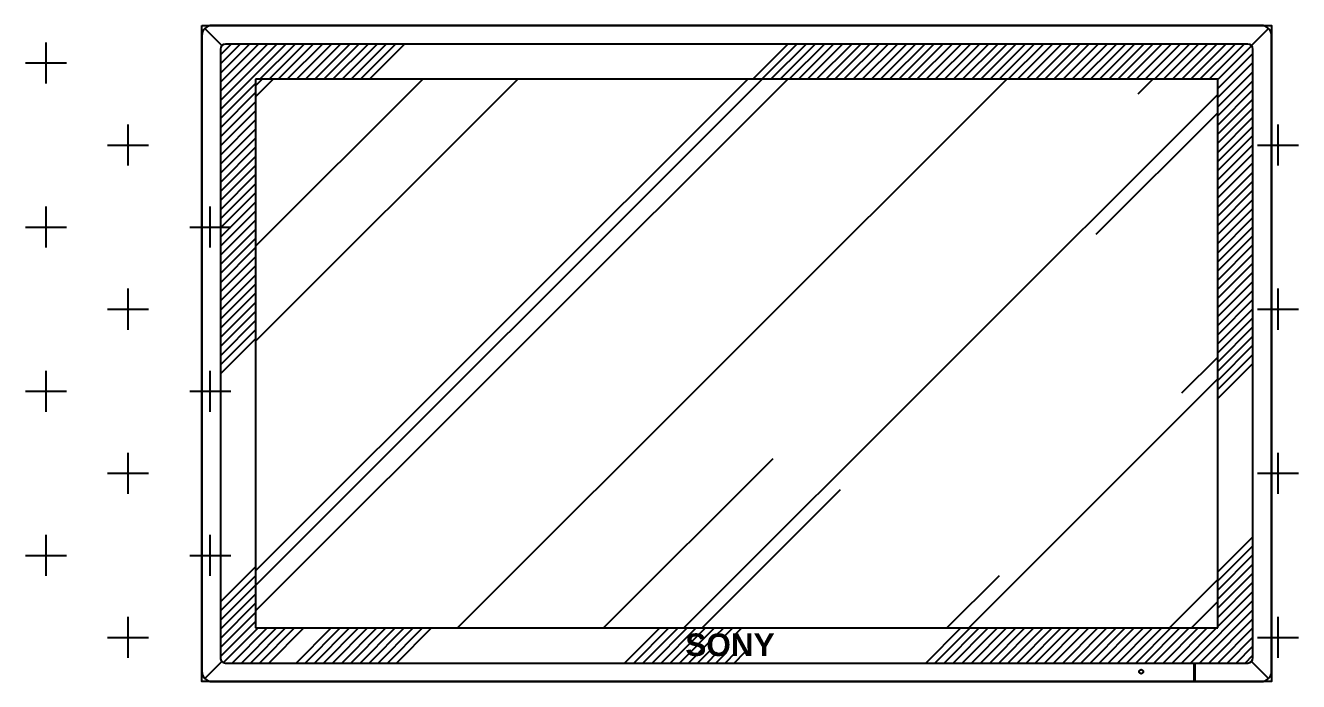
# Model space of a CAD drawing. Header units: millimetres. Extents: x 450898 to 739469, y -912654 to -458543.
# Drawn here: x 480900 to 482256, y -873735 to -873035 of the extents above; entities that cross this region are included whole.
import ezdxf
from ezdxf.enums import TextEntityAlignment as Align

# ---------------------------------------------------------------- set-up
doc = ezdxf.new("R2010")
doc.units = ezdxf.units.MM
doc.header["$MEASUREMENT"] = 0
doc.layers.get('0').update_dxf_attribs({"linetype": 'CONTINUOUS'})
doc.layers.get('DEFPOINTS').update_dxf_attribs({"linetype": 'CONTINUOUS'})
for name, color, linetype in [('3', 44, 'CONTINUOUS'), ('LAYER4', 7, 'CONTINUOUS'), ('LAYER6', 251, 'CONTINUOUS')]:
    doc.layers.add(name, color=color, linetype=linetype)
doc.styles.add('HT2', font='swisseb.ttf')

# ---------------------------------------------------------------- blocks, each defined once
blk = doc.blocks.new('A$C5F51529B')
at = {"layer": 'LAYER6', "linetype": 'ByBlock', "ltscale": 300}
h = blk.add_hatch(dxfattribs=at)
h.set_pattern_fill('AR-RROOF,_O', color=44, scale=250, angle=45)
h.set_pattern_definition([(45, (217783.03, 12508.12), (212.13203, 565.68542), [3750, -500, 1250, -250]), (45, (217929.76, 12831.62), (-411.8897, 58.3363), [750, -82.5, 1500, -187.5]), (45, (217721.16, 12746.77), (800.79843, 1037.6792), [2000, -350, 1000, -250])])
h.paths.add_polyline_path([(984, 52), (984, 584), (52, 584), (52, 52)])
at = {"layer": 'LAYER4', "color": 8}
for p, q in [((19.5, 616.5), (2.9, 633.1)), ((1016.5, 616.5), (1033.1, 633.1)), ((18, 607.6), (28.4, 618)), ((18, 598.8), (37.2, 618)), ((18, 589.9), (46.1, 618)), ((18, 581.1), (54.9, 618)), ((18, 572.3), (63.7, 618)), ((18, 563.4), (72.6, 618)), ((18, 554.6), (81.4, 618)), ((1013, 618), (23, 618)), ((56.3, 584), (90.3, 618)), ((65.1, 584), (99.1, 618)), ((73.9, 584), (107.9, 618)), ((82.8, 584), (116.8, 618)), ((91.6, 584), (125.6, 618)), ((100.4, 584), (134.4, 618)), ((109.3, 584), (143.3, 618)), ((118.1, 584), (152.1, 618)), ((127, 584), (161, 618)), ((135.8, 584), (169.8, 618)), ((144.6, 584), (178.6, 618)), ((153.5, 584), (187.5, 618)), ((162.3, 584), (196.3, 618)), ((533.5, 584), (567.5, 618)), ((542.4, 584), (576.4, 618)), ((551.2, 584), (585.2, 618)), ((560.1, 584), (594.1, 618)), ((568.9, 584), (602.9, 618)), ((577.7, 584), (611.7, 618)), ((586.6, 584), (620.6, 618)), ((595.4, 584), (629.4, 618)), ((604.3, 584), (638.3, 618)), ((613.1, 584), (647.1, 618)), ((621.9, 584), (655.9, 618)), ((630.8, 584), (664.8, 618)), ((639.6, 584), (673.6, 618)), ((648.5, 584), (682.5, 618)), ((657.3, 584), (691.3, 618)), ((666.1, 584), (700.1, 618)), ((675, 584), (709, 618)), ((683.8, 584), (717.8, 618)), ((692.6, 584), (726.6, 618)), ((701.5, 584), (735.5, 618)), ((710.3, 584), (744.3, 618)), ((719.2, 584), (753.2, 618)), ((728, 584), (762, 618)), ((736.8, 584), (770.8, 618)), ((745.7, 584), (779.7, 618)), ((754.5, 584), (788.5, 618)), ((763.4, 584), (797.4, 618)), ((772.2, 584), (806.2, 618)), ((781, 584), (815, 618)), ((789.9, 584), (823.9, 618)), ((798.7, 584), (832.7, 618)), ((807.6, 584), (841.6, 618)), ((816.4, 584), (850.4, 618)), ((825.2, 584), (859.2, 618)), ((834.1, 584), (868.1, 618)), ((842.9, 584), (876.9, 618)), ((851.7, 584), (885.7, 618)), ((860.6, 584), (894.6, 618)), ((869.4, 584), (903.4, 618)), ((878.3, 584), (912.3, 618)), ((887.1, 584), (921.1, 618)), ((895.9, 584), (929.9, 618)), ((904.8, 584), (938.8, 618)), ((913.6, 584), (947.6, 618)), ((922.5, 584), (956.5, 618)), ((931.3, 584), (965.3, 618)), ((940.1, 584), (974.1, 618)), ((949, 584), (983, 618)), ((957.8, 584), (991.8, 618)), ((966.7, 584), (1000.7, 618)), ((975.5, 584), (1009.5, 618)), ((18, 613), (18, 23)), ((984, 583.7), (1016.7, 616.4)), ((984, 574.8), (1018, 608.8)), ((1018, 23), (1018, 613)), ((984, 566), (1018, 600)), ((18, 545.7), (52, 579.7)), ((984, 557.2), (1018, 591.2)), ((984, 548.3), (1018, 582.3)), ((18, 536.9), (52, 570.9)), ((984, 539.5), (1018, 573.5)), ((18, 528.1), (52, 562.1)), ((984, 530.6), (1018, 564.6)), ((984, 521.8), (1018, 555.8)), ((18, 519.2), (52, 553.2)), ((18, 510.4), (52, 544.4)), ((984, 513), (1018, 547)), ((18, 501.6), (52, 535.6)), ((984, 504.1), (1018, 538.1)), ((18, 492.7), (52, 526.7)), ((18, 483.9), (52, 517.9)), ((984, 495.3), (1018, 529.3)), ((984, 486.4), (1018, 520.4)), ((18, 475), (52, 509)), ((984, 477.6), (1018, 511.6)), ((18, 466.2), (52, 500.2)), ((984, 468.8), (1018, 502.8)), ((984, 459.9), (1018, 493.9)), ((18, 457.4), (52, 491.4)), ((18, 448.5), (52, 482.5)), ((984, 451.1), (1018, 485.1)), ((18, 439.7), (52, 473.7)), ((984, 442.2), (1018, 476.2)), ((18, 430.8), (52, 464.8)), ((984, 433.4), (1018, 467.4)), ((984, 424.6), (1018, 458.6)), ((18, 422), (52, 456)), ((18, 413.2), (52, 447.2)), ((984, 415.7), (1018, 449.7)), ((18, 404.3), (52, 438.3)), ((984, 406.9), (1018, 440.9)), ((984, 398.1), (1018, 432.1)), ((18, 395.5), (52, 429.5)), ((18, 386.6), (52, 420.6)), ((984, 389.2), (1018, 423.2)), ((18, 377.8), (52, 411.8)), ((984, 380.4), (1018, 414.4)), ((18, 369), (52, 403)), ((984, 371.5), (1018, 405.5)), ((984, 362.7), (1018, 396.7)), ((18, 360.1), (52, 394.1)), ((18, 351.3), (52, 385.3)), ((984, 353.9), (1018, 387.9)), ((18, 342.5), (52, 376.5)), ((984, 345), (1018, 379)), ((984, 336.2), (1018, 370.2)), ((18, 333.6), (52, 367.6)), ((18, 324.8), (52, 358.8)), ((984, 327.3), (1018, 361.3)), ((18, 315.9), (52, 349.9)), ((984, 318.5), (1018, 352.5)), ((18, 307.1), (52, 341.1)), ((984, 309.7), (1018, 343.7)), ((984, 300.8), (1018, 334.8)), ((18, 298.3), (52, 332.3)), ((984, 292), (1018, 326)), ((984, 283.2), (1018, 317.2)), ((984, 274.3), (1018, 308.3)), ((984, 106.4), (1018, 140.4)), ((984, 97.5), (1018, 131.5)), ((18, 77.3), (52, 111.3)), ((984, 88.7), (1018, 122.7)), ((984, 79.9), (1018, 113.9)), ((18, 68.5), (52, 102.5)), ((984, 71), (1018, 105)), ((18, 59.6), (52, 93.6)), ((984, 62.2), (1018, 96.2)), ((984, 53.3), (1018, 87.3)), ((18, 50.8), (52, 84.8)), ((18, 41.9), (52, 75.9)), ((957.5, 18), (1018, 78.5)), ((18, 33.1), (52, 67.1)), ((966.3, 18), (1018, 69.7)), ((18, 24.3), (52, 58.3)), ((21, 18.4), (54.6, 52)), ((29.4, 18), (63.4, 52)), ((38.3, 18), (72.3, 52)), ((47.1, 18), (81.1, 52)), ((55.9, 18), (89.9, 52)), ((64.8, 18), (98.8, 52)), ((91.3, 18), (125.3, 52)), ((100.1, 18), (134.1, 52)), ((109, 18), (143, 52)), ((117.8, 18), (151.8, 52)), ((126.6, 18), (160.6, 52)), ((135.5, 18), (169.5, 52)), ((144.3, 18), (178.3, 52)), ((153.2, 18), (187.2, 52)), ((162, 18), (196, 52)), ((170.8, 18), (204.8, 52)), ((179.7, 18), (213.7, 52)), ((188.5, 18), (222.5, 52)), ((409.5, 18), (443.5, 52)), ((418.3, 18), (452.3, 52)), ((427.2, 18), (461.2, 52)), ((436, 18), (470, 52)), ((444.8, 18), (478.8, 52)), ((453.7, 18), (487.7, 52)), ((462.5, 18), (496.5, 52)), ((497.6, 44.2), (505.4, 52)), ((506.4, 44.2), (514.2, 52)), ((515.3, 44.2), (523, 52)), ((701.2, 18), (735.2, 52)), ((710, 18), (744, 52)), ((718.8, 18), (752.8, 52)), ((727.7, 18), (761.7, 52)), ((736.5, 18), (770.5, 52)), ((745.4, 18), (779.4, 52)), ((754.2, 18), (788.2, 52)), ((763, 18), (797, 52)), ((771.9, 18), (805.9, 52)), ((780.7, 18), (814.7, 52)), ((789.6, 18), (823.6, 52)), ((798.4, 18), (832.4, 52)), ((807.2, 18), (841.2, 52)), ((816.1, 18), (850.1, 52)), ((824.9, 18), (858.9, 52)), ((833.8, 18), (867.8, 52)), ((842.6, 18), (876.6, 52)), ((851.4, 18), (885.4, 52)), ((860.3, 18), (894.3, 52)), ((869.1, 18), (903.1, 52)), ((877.9, 18), (911.9, 52)), ((886.8, 18), (920.8, 52)), ((895.6, 18), (929.6, 52)), ((904.5, 18), (938.5, 52)), ((913.3, 18), (947.3, 52)), ((922.1, 18), (956.1, 52)), ((931, 18), (965, 52)), ((939.8, 18), (973.8, 52)), ((948.7, 18), (982.7, 52)), ((975.2, 18), (1018, 60.8)), ((984, 18), (1018, 52)), ((471.4, 18), (491.8, 38.5)), ((992.9, 18), (1018, 43.1)), ((480.2, 18), (491.8, 29.6)), ((489, 18), (499.5, 28.4)), ((497.9, 18), (508.3, 28.4)), ((506.7, 18), (517.1, 28.4)), ((515.6, 18), (526, 28.4)), ((1001.7, 18), (1018, 34.3)), ((1010.5, 18), (1018, 25.5)), ((19.5, 19.5), (2.9, 2.9)), ((23, 18), (1013, 18)), ((960.7, 18), (960.7, 0)), ((961.7, 18), (961.7, 0)), ((1016.5, 19.5), (1033.1, 2.9))]:
    blk.add_line(p, q, dxfattribs=at)
at = {"layer": 'LAYER4'}
for p, q in [((1026, 636), (10, 636)), ((0, 626), (0, 10)), ((1036, 10), (1036, 626)), ((984, 584), (52, 584)), ((52, 584), (52, 52)), ((984, 52), (984, 584)), ((52, 52), (984, 52)), ((10, 0), (1026, 0))]:
    blk.add_line(p, q, dxfattribs=at)
at = {"layer": 'LAYER4', "color": 8}
blk.add_circle((909.7, 9.6), 2, dxfattribs=at)
at = {"layer": 'LAYER4'}
for centre, start, end in [((10, 626), 90, 180), ((1026, 626), 0, 90), ((10, 10), 180, 270), ((1026, 10), 270, 0)]:
    blk.add_arc(centre, 10, start, end, dxfattribs=at)
at = {"layer": 'LAYER4', "color": 8}
for centre, start, end in [((23, 613), 90, 180), ((1013, 613), 0, 90), ((23, 23), 180, 270), ((1013, 23), 270, 0)]:
    blk.add_arc(centre, 5, start, end, dxfattribs=at)
at = {"layer": 'LAYER4', "style": 'HT2'}
blk.add_text('SONY', height=21.84, dxfattribs=at).set_placement((511.5, 24.8), align=Align.CENTER)
blk = doc.blocks.new('A$C64B01013')
blk.add_blockref('A$C5F51529B', (0, 0))
blk = doc.blocks.new('A$C1E4411D7')
at = {"layer": '3', "color": 7}
blk.add_blockref('A$C64B01013', (0, 0), dxfattribs=at)
blk = doc.blocks.new('A$C77F90F55')
at = {"color": 5}
blk.add_blockref('A$C1E4411D7', (0, 0), dxfattribs=at)
blk = doc.blocks.new('A$C16F1527F')
at = {"xscale": 1.1, "yscale": 1.1, "zscale": 1.1}
blk.add_blockref('A$C77F90F55', (0, 0), dxfattribs=at)
blk = doc.blocks.new('A$C65C94065')
blk.add_blockref('A$C16F1527F', (0, 0))
blk = doc.blocks.new('A$C3BDB494A')
at = {"layer": 'LAYER4'}
blk.add_lwpolyline([(0, 699.6), (1139.6, 699.6), (1139.6, 0), (0, 0)], close=True, dxfattribs=at)
at = {"layer": 'LAYER4', "rotation": 359.9999999999999}
blk.add_blockref('A$C65C94065', (0, 0), dxfattribs=at)
blk = doc.blocks.new('A$C5AE2288D')
blk.add_blockref('A$C3BDB494A', (0, 0))
blk = doc.blocks.new('A$C16F855B0')
at = {"layer": 'LAYER4'}
blk.add_blockref('A$C5AE2288D', (0, 0), dxfattribs=at)

msp = doc.modelspace()

# ---------------------------------------------------------------- linework, layer by layer
at = {"layer": 'DEFPOINTS', "color": 251}
for p, q in [((480921.9, -873096.9), (480921.9, -873053.1)), ((480900, -873075), (480943.7, -873075)), ((481009.4, -873184.4), (481009.4, -873140.6)), ((482234.4, -873184.4), (482234.4, -873140.6)), ((480987.5, -873162.5), (481031.2, -873162.5)), ((482212.5, -873162.5), (482256.2, -873162.5)), ((480921.9, -873271.9), (480921.9, -873228.1)), ((481096.9, -873271.9), (481096.9, -873228.1)), ((480900, -873250), (480943.7, -873250)), ((481075, -873250), (481118.7, -873250)), ((481009.4, -873359.4), (481009.4, -873315.6)), ((482234.4, -873359.4), (482234.4, -873315.6)), ((480987.5, -873337.5), (481031.2, -873337.5)), ((482212.5, -873337.5), (482256.2, -873337.5)), ((480921.9, -873446.9), (480921.9, -873403.1)), ((481096.9, -873446.9), (481096.9, -873403.1)), ((480900, -873425), (480943.7, -873425)), ((481075, -873425), (481118.7, -873425)), ((481009.4, -873534.4), (481009.4, -873490.6)), ((482234.4, -873534.4), (482234.4, -873490.6)), ((480987.5, -873512.5), (481031.2, -873512.5)), ((482212.5, -873512.5), (482256.2, -873512.5)), ((480921.9, -873621.9), (480921.9, -873578.1)), ((481096.9, -873621.9), (481096.9, -873578.1)), ((480900, -873600), (480943.7, -873600)), ((481075, -873600), (481118.7, -873600)), ((481009.4, -873709.4), (481009.4, -873665.6)), ((482234.4, -873709.4), (482234.4, -873665.6)), ((480987.5, -873687.5), (481031.2, -873687.5)), ((482212.5, -873687.5), (482256.2, -873687.5))]:
    msp.add_line(p, q, dxfattribs=at)

# ---------------------------------------------------------------- block references
at = {"color": 5}
msp.add_blockref('A$C16F855B0', (481087.9, -873734.6), dxfattribs=at)

doc.saveas('drawing.dxf')
